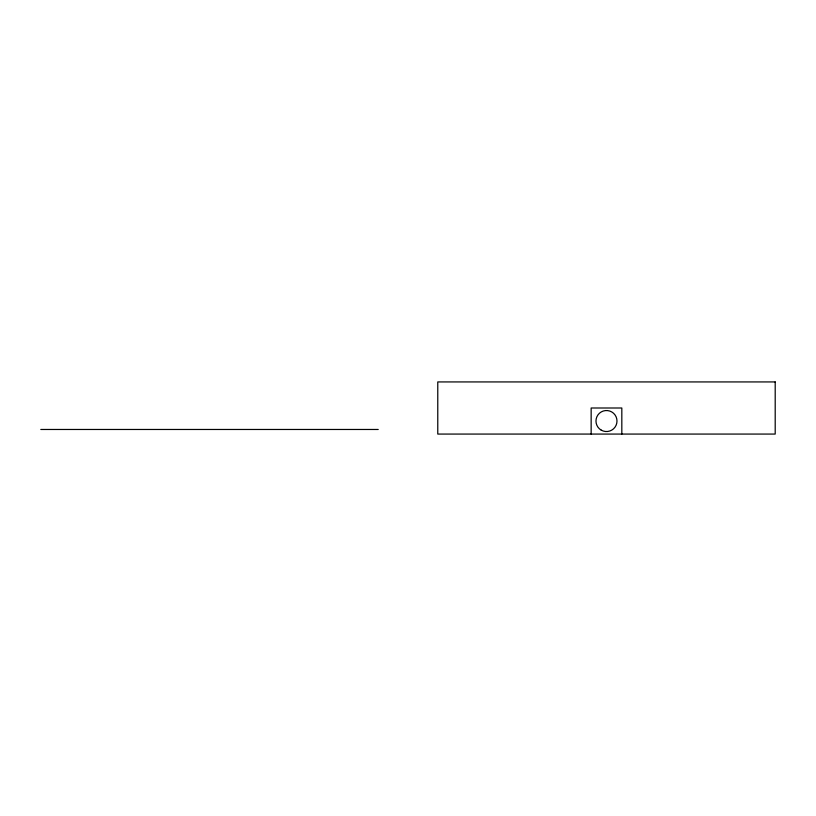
<?xml version="1.0" encoding="UTF-8"?>
<svg xmlns="http://www.w3.org/2000/svg" width="816" height="816" viewBox="0 0 816 816"><rect width="100%" height="100%" fill="white"/><g stroke="black" fill="none" stroke-linecap="round" stroke-linejoin="round"><path stroke-width="1.22" d="M40.8 429.471L378.226 429.471M621.823 434.071L621.823 408L591.151 408L591.151 434.071M775.2 381.929L437.774 381.929L437.774 434.071L775.2 434.071L775.2 381.929M601.229 430.134A10.506 10.506 0 0 0 616.988 421.036A10.506 10.506 0 0 0 601.229 411.937A10.506 10.506 0 0 0 601.229 430.134"/></g></svg>
